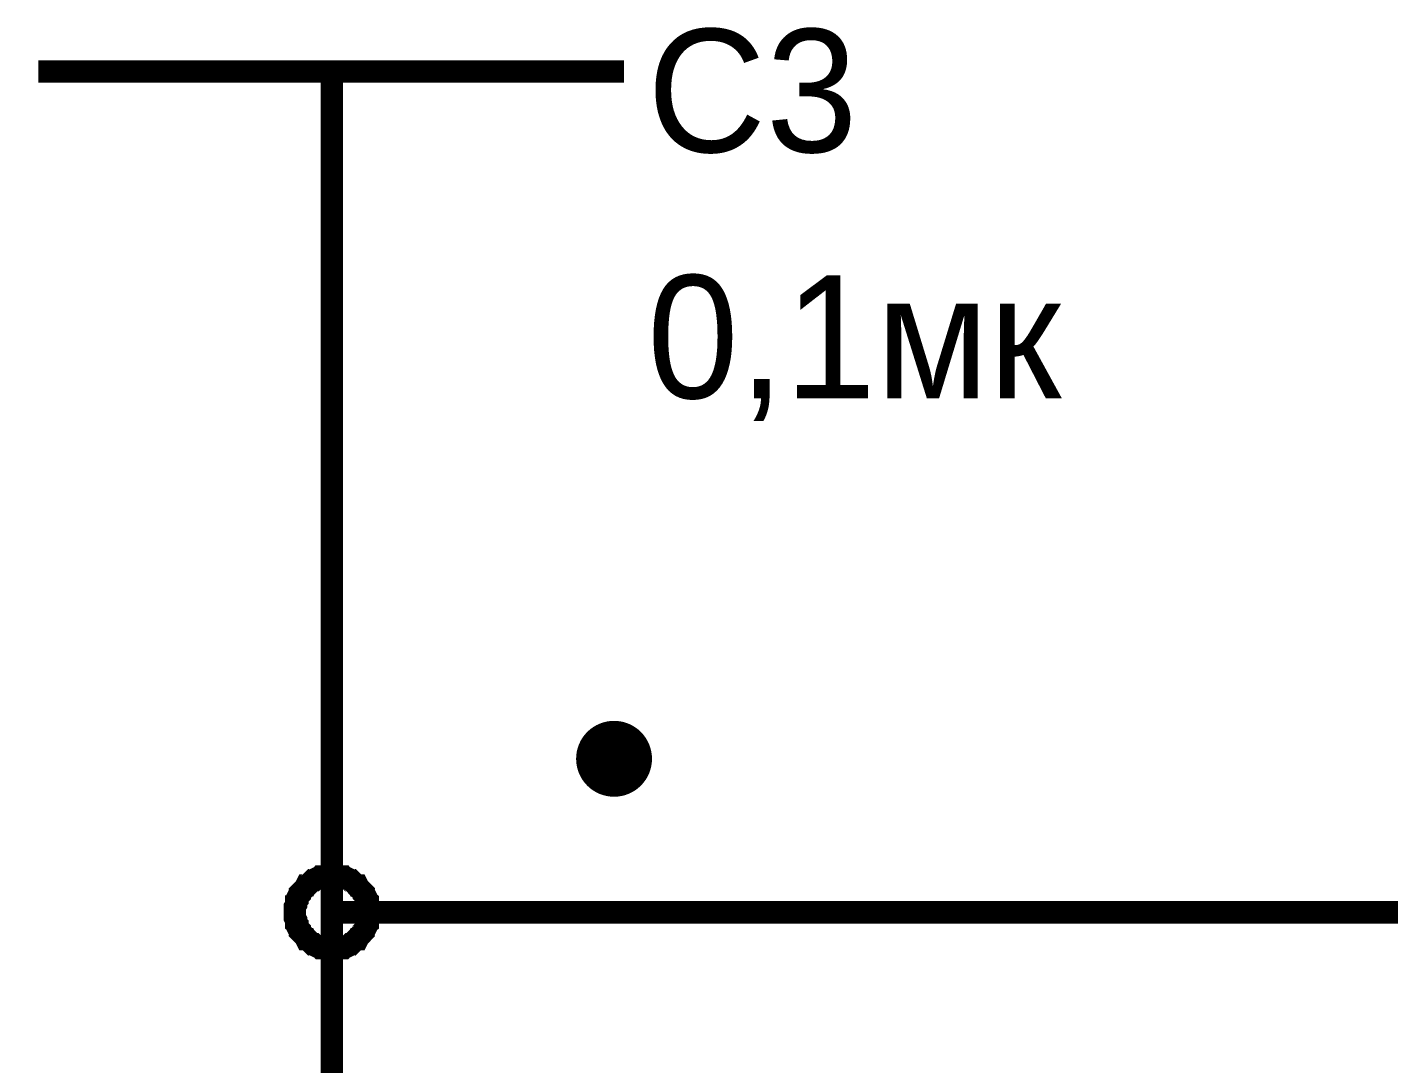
# Model space of a CAD drawing. Extents: x 7 to 406, y 3 to 288.
# Drawn here: x 173.14 to 191.37, y 184.92 to 198.79 of the extents above; entities that cross this region are included whole.
import ezdxf

# ---------------------------------------------------------------- set-up
doc = ezdxf.new("R2010")
doc.units = 0
doc.layers.add('SHEET', color=255, linetype='CONTINUOUS')

msp = doc.modelspace()

# ---------------------------------------------------------------- linework, layer by layer
at = {"layer": 'SHEET', "const_width": 0.3}
for points in [[(173.294, 198.201), (177.223, 198.201)], [(177.223, 198.201), (181.135, 198.201)], [(177.223, 198.201), (177.223, 195.267)], [(177.223, 195.267), (177.223, 186.945)], [(176.725, 186.945), (176.725, 186.962), (176.725, 186.997), (176.725, 187.014), (176.743, 187.048), (176.743, 187.065), (176.743, 187.1), (176.76, 187.117), (176.76, 187.134), (176.777, 187.168), (176.794, 187.185), (176.794, 187.203), (176.811, 187.22), (176.828, 187.237), (176.845, 187.254), (176.863, 187.271), (176.88, 187.305), (176.897, 187.305), (176.914, 187.323), (176.931, 187.34), (176.948, 187.357), (176.966, 187.374), (176.983, 187.374), (177, 187.391), (177.034, 187.408), (177.051, 187.408), (177.069, 187.426), (177.103, 187.426), (177.12, 187.426), (177.154, 187.443), (177.171, 187.443), (177.206, 187.443), (177.223, 187.443)], [(176.725, 186.945), (176.725, 186.962), (176.725, 186.997), (176.725, 187.014), (176.743, 187.048), (176.743, 187.065), (176.743, 187.1), (176.76, 187.117), (176.76, 187.134), (176.777, 187.168), (176.794, 187.185), (176.794, 187.203), (176.811, 187.22), (176.828, 187.237), (176.845, 187.254), (176.863, 187.271), (176.88, 187.305), (176.897, 187.305), (176.914, 187.323), (176.931, 187.34), (176.948, 187.357), (176.966, 187.374), (176.983, 187.374), (177, 187.391), (177.034, 187.408), (177.051, 187.408), (177.069, 187.426), (177.103, 187.426), (177.12, 187.426), (177.154, 187.443), (177.171, 187.443), (177.206, 187.443), (177.223, 187.443)], [(176.725, 186.945), (176.725, 186.962), (176.725, 186.997), (176.725, 187.014), (176.743, 187.048), (176.743, 187.065), (176.743, 187.1), (176.76, 187.117), (176.76, 187.134), (176.777, 187.168), (176.794, 187.185), (176.794, 187.203), (176.811, 187.22), (176.828, 187.237), (176.845, 187.254), (176.863, 187.271), (176.88, 187.305), (176.897, 187.305), (176.914, 187.323), (176.931, 187.34), (176.948, 187.357), (176.966, 187.374), (176.983, 187.374), (177, 187.391), (177.034, 187.408), (177.051, 187.408), (177.069, 187.426), (177.103, 187.426), (177.12, 187.426), (177.154, 187.443), (177.171, 187.443), (177.206, 187.443), (177.223, 187.443)], [(176.725, 186.945), (176.725, 186.962), (176.725, 186.997), (176.725, 187.014), (176.743, 187.048), (176.743, 187.065), (176.743, 187.1), (176.76, 187.117), (176.76, 187.134), (176.777, 187.168), (176.794, 187.185), (176.794, 187.203), (176.811, 187.22), (176.828, 187.237), (176.845, 187.254), (176.863, 187.271), (176.88, 187.305), (176.897, 187.305), (176.914, 187.323), (176.931, 187.34), (176.948, 187.357), (176.966, 187.374), (176.983, 187.374), (177, 187.391), (177.034, 187.408), (177.051, 187.408), (177.069, 187.426), (177.103, 187.426), (177.12, 187.426), (177.154, 187.443), (177.171, 187.443), (177.206, 187.443), (177.223, 187.443)], [(176.725, 186.945), (176.725, 186.962), (176.725, 186.997), (176.725, 187.014), (176.743, 187.048), (176.743, 187.065), (176.743, 187.1), (176.76, 187.117), (176.76, 187.134), (176.777, 187.168), (176.794, 187.185), (176.794, 187.203), (176.811, 187.22), (176.828, 187.237), (176.845, 187.254), (176.863, 187.271), (176.88, 187.305), (176.897, 187.305), (176.914, 187.323), (176.931, 187.34), (176.948, 187.357), (176.966, 187.374), (176.983, 187.374), (177, 187.391), (177.034, 187.408), (177.051, 187.408), (177.069, 187.426), (177.103, 187.426), (177.12, 187.426), (177.154, 187.443), (177.171, 187.443), (177.206, 187.443), (177.223, 187.443)], [(176.725, 186.945), (176.725, 186.962), (176.725, 186.997), (176.725, 187.014), (176.743, 187.048), (176.743, 187.065), (176.743, 187.1), (176.76, 187.117), (176.76, 187.134), (176.777, 187.168), (176.794, 187.185), (176.794, 187.203), (176.811, 187.22), (176.828, 187.237), (176.845, 187.254), (176.863, 187.271), (176.88, 187.305), (176.897, 187.305), (176.914, 187.323), (176.931, 187.34), (176.948, 187.357), (176.966, 187.374), (176.983, 187.374), (177, 187.391), (177.034, 187.408), (177.051, 187.408), (177.069, 187.426), (177.103, 187.426), (177.12, 187.426), (177.154, 187.443), (177.171, 187.443), (177.206, 187.443), (177.223, 187.443)], [(176.725, 186.945), (176.725, 186.962), (176.725, 186.997), (176.725, 187.014), (176.743, 187.048), (176.743, 187.065), (176.743, 187.1), (176.76, 187.117), (176.76, 187.134), (176.777, 187.168), (176.794, 187.185), (176.794, 187.203), (176.811, 187.22), (176.828, 187.237), (176.845, 187.254), (176.863, 187.271), (176.88, 187.305), (176.897, 187.305), (176.914, 187.323), (176.931, 187.34), (176.948, 187.357), (176.966, 187.374), (176.983, 187.374), (177, 187.391), (177.034, 187.408), (177.051, 187.408), (177.069, 187.426), (177.103, 187.426), (177.12, 187.426), (177.154, 187.443), (177.171, 187.443), (177.206, 187.443), (177.223, 187.443)], [(176.725, 186.945), (176.725, 186.962), (176.725, 186.997), (176.725, 187.014), (176.743, 187.048), (176.743, 187.065), (176.743, 187.1), (176.76, 187.117), (176.76, 187.134), (176.777, 187.168), (176.794, 187.185), (176.794, 187.203), (176.811, 187.22), (176.828, 187.237), (176.845, 187.254), (176.863, 187.271), (176.88, 187.305), (176.897, 187.305), (176.914, 187.323), (176.931, 187.34), (176.948, 187.357), (176.966, 187.374), (176.983, 187.374), (177, 187.391), (177.034, 187.408), (177.051, 187.408), (177.069, 187.426), (177.103, 187.426), (177.12, 187.426), (177.154, 187.443), (177.171, 187.443), (177.206, 187.443), (177.223, 187.443)], [(177.223, 187.443), (177.223, 187.443)], [(177.223, 187.443), (177.24, 187.443), (177.274, 187.443), (177.292, 187.443), (177.326, 187.426), (177.343, 187.426), (177.377, 187.426), (177.394, 187.408), (177.412, 187.408), (177.446, 187.391), (177.463, 187.374), (177.48, 187.374), (177.497, 187.357), (177.515, 187.34), (177.532, 187.323), (177.549, 187.305), (177.566, 187.305), (177.583, 187.271), (177.6, 187.254), (177.618, 187.237), (177.635, 187.22), (177.652, 187.203), (177.652, 187.185), (177.669, 187.168), (177.686, 187.134), (177.686, 187.117), (177.703, 187.1), (177.703, 187.065), (177.703, 187.048), (177.72, 187.014), (177.72, 186.997), (177.72, 186.962), (177.72, 186.945)], [(177.223, 187.443), (177.223, 187.443)], [(177.223, 187.443), (177.24, 187.443), (177.274, 187.443), (177.292, 187.443), (177.326, 187.426), (177.343, 187.426), (177.377, 187.426), (177.394, 187.408), (177.412, 187.408), (177.446, 187.391), (177.463, 187.374), (177.48, 187.374), (177.497, 187.357), (177.515, 187.34), (177.532, 187.323), (177.549, 187.305), (177.566, 187.305), (177.583, 187.271), (177.6, 187.254), (177.618, 187.237), (177.635, 187.22), (177.652, 187.203), (177.652, 187.185), (177.669, 187.168), (177.686, 187.134), (177.686, 187.117), (177.703, 187.1), (177.703, 187.065), (177.703, 187.048), (177.72, 187.014), (177.72, 186.997), (177.72, 186.962), (177.72, 186.945)], [(177.223, 187.443), (177.223, 187.443)], [(177.223, 187.443), (177.24, 187.443), (177.274, 187.443), (177.292, 187.443), (177.326, 187.426), (177.343, 187.426), (177.377, 187.426), (177.394, 187.408), (177.412, 187.408), (177.446, 187.391), (177.463, 187.374), (177.48, 187.374), (177.497, 187.357), (177.515, 187.34), (177.532, 187.323), (177.549, 187.305), (177.566, 187.305), (177.583, 187.271), (177.6, 187.254), (177.618, 187.237), (177.635, 187.22), (177.652, 187.203), (177.652, 187.185), (177.669, 187.168), (177.686, 187.134), (177.686, 187.117), (177.703, 187.1), (177.703, 187.065), (177.703, 187.048), (177.72, 187.014), (177.72, 186.997), (177.72, 186.962), (177.72, 186.945)], [(177.223, 187.443), (177.223, 187.443)], [(177.223, 187.443), (177.24, 187.443), (177.274, 187.443), (177.292, 187.443), (177.326, 187.426), (177.343, 187.426), (177.377, 187.426), (177.394, 187.408), (177.412, 187.408), (177.446, 187.391), (177.463, 187.374), (177.48, 187.374), (177.497, 187.357), (177.515, 187.34), (177.532, 187.323), (177.549, 187.305), (177.566, 187.305), (177.583, 187.271), (177.6, 187.254), (177.618, 187.237), (177.635, 187.22), (177.652, 187.203), (177.652, 187.185), (177.669, 187.168), (177.686, 187.134), (177.686, 187.117), (177.703, 187.1), (177.703, 187.065), (177.703, 187.048), (177.72, 187.014), (177.72, 186.997), (177.72, 186.962), (177.72, 186.945)], [(177.223, 187.443), (177.223, 187.443)], [(177.223, 187.443), (177.24, 187.443), (177.274, 187.443), (177.292, 187.443), (177.326, 187.426), (177.343, 187.426), (177.377, 187.426), (177.394, 187.408), (177.412, 187.408), (177.446, 187.391), (177.463, 187.374), (177.48, 187.374), (177.497, 187.357), (177.515, 187.34), (177.532, 187.323), (177.549, 187.305), (177.566, 187.305), (177.583, 187.271), (177.6, 187.254), (177.618, 187.237), (177.635, 187.22), (177.652, 187.203), (177.652, 187.185), (177.669, 187.168), (177.686, 187.134), (177.686, 187.117), (177.703, 187.1), (177.703, 187.065), (177.703, 187.048), (177.72, 187.014), (177.72, 186.997), (177.72, 186.962), (177.72, 186.945)], [(177.223, 187.443), (177.223, 187.443)], [(177.223, 187.443), (177.24, 187.443), (177.274, 187.443), (177.292, 187.443), (177.326, 187.426), (177.343, 187.426), (177.377, 187.426), (177.394, 187.408), (177.412, 187.408), (177.446, 187.391), (177.463, 187.374), (177.48, 187.374), (177.497, 187.357), (177.515, 187.34), (177.532, 187.323), (177.549, 187.305), (177.566, 187.305), (177.583, 187.271), (177.6, 187.254), (177.618, 187.237), (177.635, 187.22), (177.652, 187.203), (177.652, 187.185), (177.669, 187.168), (177.686, 187.134), (177.686, 187.117), (177.703, 187.1), (177.703, 187.065), (177.703, 187.048), (177.72, 187.014), (177.72, 186.997), (177.72, 186.962), (177.72, 186.945)], [(177.223, 187.443), (177.223, 187.443)], [(177.223, 187.443), (177.24, 187.443), (177.274, 187.443), (177.292, 187.443), (177.326, 187.426), (177.343, 187.426), (177.377, 187.426), (177.394, 187.408), (177.412, 187.408), (177.446, 187.391), (177.463, 187.374), (177.48, 187.374), (177.497, 187.357), (177.515, 187.34), (177.532, 187.323), (177.549, 187.305), (177.566, 187.305), (177.583, 187.271), (177.6, 187.254), (177.618, 187.237), (177.635, 187.22), (177.652, 187.203), (177.652, 187.185), (177.669, 187.168), (177.686, 187.134), (177.686, 187.117), (177.703, 187.1), (177.703, 187.065), (177.703, 187.048), (177.72, 187.014), (177.72, 186.997), (177.72, 186.962), (177.72, 186.945)], [(177.223, 187.443), (177.223, 187.443)], [(177.223, 187.443), (177.24, 187.443), (177.274, 187.443), (177.292, 187.443), (177.326, 187.426), (177.343, 187.426), (177.377, 187.426), (177.394, 187.408), (177.412, 187.408), (177.446, 187.391), (177.463, 187.374), (177.48, 187.374), (177.497, 187.357), (177.515, 187.34), (177.532, 187.323), (177.549, 187.305), (177.566, 187.305), (177.583, 187.271), (177.6, 187.254), (177.618, 187.237), (177.635, 187.22), (177.652, 187.203), (177.652, 187.185), (177.669, 187.168), (177.686, 187.134), (177.686, 187.117), (177.703, 187.1), (177.703, 187.065), (177.703, 187.048), (177.72, 187.014), (177.72, 186.997), (177.72, 186.962), (177.72, 186.945)], [(177.223, 186.448), (177.206, 186.448), (177.171, 186.448), (177.154, 186.448), (177.12, 186.465), (177.103, 186.465), (177.069, 186.465), (177.051, 186.482), (177.034, 186.482), (177, 186.499), (176.983, 186.516), (176.966, 186.516), (176.948, 186.533), (176.931, 186.551), (176.914, 186.568), (176.897, 186.585), (176.88, 186.585), (176.863, 186.619), (176.845, 186.636), (176.828, 186.653), (176.811, 186.671), (176.794, 186.688), (176.794, 186.705), (176.777, 186.722), (176.76, 186.756), (176.76, 186.774), (176.743, 186.791), (176.743, 186.825), (176.743, 186.842), (176.725, 186.877), (176.725, 186.894), (176.725, 186.928), (176.725, 186.945)], [(176.725, 186.945), (176.725, 186.945)], [(177.223, 186.448), (177.206, 186.448), (177.171, 186.448), (177.154, 186.448), (177.12, 186.465), (177.103, 186.465), (177.069, 186.465), (177.051, 186.482), (177.034, 186.482), (177, 186.499), (176.983, 186.516), (176.966, 186.516), (176.948, 186.533), (176.931, 186.551), (176.914, 186.568), (176.897, 186.585), (176.88, 186.585), (176.863, 186.619), (176.845, 186.636), (176.828, 186.653), (176.811, 186.671), (176.794, 186.688), (176.794, 186.705), (176.777, 186.722), (176.76, 186.756), (176.76, 186.774), (176.743, 186.791), (176.743, 186.825), (176.743, 186.842), (176.725, 186.877), (176.725, 186.894), (176.725, 186.928), (176.725, 186.945)], [(176.725, 186.945), (176.725, 186.945)], [(177.223, 186.448), (177.206, 186.448), (177.171, 186.448), (177.154, 186.448), (177.12, 186.465), (177.103, 186.465), (177.069, 186.465), (177.051, 186.482), (177.034, 186.482), (177, 186.499), (176.983, 186.516), (176.966, 186.516), (176.948, 186.533), (176.931, 186.551), (176.914, 186.568), (176.897, 186.585), (176.88, 186.585), (176.863, 186.619), (176.845, 186.636), (176.828, 186.653), (176.811, 186.671), (176.794, 186.688), (176.794, 186.705), (176.777, 186.722), (176.76, 186.756), (176.76, 186.774), (176.743, 186.791), (176.743, 186.825), (176.743, 186.842), (176.725, 186.877), (176.725, 186.894), (176.725, 186.928), (176.725, 186.945)], [(176.725, 186.945), (176.725, 186.945)], [(177.223, 186.448), (177.206, 186.448), (177.171, 186.448), (177.154, 186.448), (177.12, 186.465), (177.103, 186.465), (177.069, 186.465), (177.051, 186.482), (177.034, 186.482), (177, 186.499), (176.983, 186.516), (176.966, 186.516), (176.948, 186.533), (176.931, 186.551), (176.914, 186.568), (176.897, 186.585), (176.88, 186.585), (176.863, 186.619), (176.845, 186.636), (176.828, 186.653), (176.811, 186.671), (176.794, 186.688), (176.794, 186.705), (176.777, 186.722), (176.76, 186.756), (176.76, 186.774), (176.743, 186.791), (176.743, 186.825), (176.743, 186.842), (176.725, 186.877), (176.725, 186.894), (176.725, 186.928), (176.725, 186.945)], [(176.725, 186.945), (176.725, 186.945)], [(177.223, 186.448), (177.206, 186.448), (177.171, 186.448), (177.154, 186.448), (177.12, 186.465), (177.103, 186.465), (177.069, 186.465), (177.051, 186.482), (177.034, 186.482), (177, 186.499), (176.983, 186.516), (176.966, 186.516), (176.948, 186.533), (176.931, 186.551), (176.914, 186.568), (176.897, 186.585), (176.88, 186.585), (176.863, 186.619), (176.845, 186.636), (176.828, 186.653), (176.811, 186.671), (176.794, 186.688), (176.794, 186.705), (176.777, 186.722), (176.76, 186.756), (176.76, 186.774), (176.743, 186.791), (176.743, 186.825), (176.743, 186.842), (176.725, 186.877), (176.725, 186.894), (176.725, 186.928), (176.725, 186.945)], [(176.725, 186.945), (176.725, 186.945)], [(177.223, 186.448), (177.206, 186.448), (177.171, 186.448), (177.154, 186.448), (177.12, 186.465), (177.103, 186.465), (177.069, 186.465), (177.051, 186.482), (177.034, 186.482), (177, 186.499), (176.983, 186.516), (176.966, 186.516), (176.948, 186.533), (176.931, 186.551), (176.914, 186.568), (176.897, 186.585), (176.88, 186.585), (176.863, 186.619), (176.845, 186.636), (176.828, 186.653), (176.811, 186.671), (176.794, 186.688), (176.794, 186.705), (176.777, 186.722), (176.76, 186.756), (176.76, 186.774), (176.743, 186.791), (176.743, 186.825), (176.743, 186.842), (176.725, 186.877), (176.725, 186.894), (176.725, 186.928), (176.725, 186.945)], [(176.725, 186.945), (176.725, 186.945)], [(177.223, 186.448), (177.206, 186.448), (177.171, 186.448), (177.154, 186.448), (177.12, 186.465), (177.103, 186.465), (177.069, 186.465), (177.051, 186.482), (177.034, 186.482), (177, 186.499), (176.983, 186.516), (176.966, 186.516), (176.948, 186.533), (176.931, 186.551), (176.914, 186.568), (176.897, 186.585), (176.88, 186.585), (176.863, 186.619), (176.845, 186.636), (176.828, 186.653), (176.811, 186.671), (176.794, 186.688), (176.794, 186.705), (176.777, 186.722), (176.76, 186.756), (176.76, 186.774), (176.743, 186.791), (176.743, 186.825), (176.743, 186.842), (176.725, 186.877), (176.725, 186.894), (176.725, 186.928), (176.725, 186.945)], [(176.725, 186.945), (176.725, 186.945)], [(177.223, 186.448), (177.206, 186.448), (177.171, 186.448), (177.154, 186.448), (177.12, 186.465), (177.103, 186.465), (177.069, 186.465), (177.051, 186.482), (177.034, 186.482), (177, 186.499), (176.983, 186.516), (176.966, 186.516), (176.948, 186.533), (176.931, 186.551), (176.914, 186.568), (176.897, 186.585), (176.88, 186.585), (176.863, 186.619), (176.845, 186.636), (176.828, 186.653), (176.811, 186.671), (176.794, 186.688), (176.794, 186.705), (176.777, 186.722), (176.76, 186.756), (176.76, 186.774), (176.743, 186.791), (176.743, 186.825), (176.743, 186.842), (176.725, 186.877), (176.725, 186.894), (176.725, 186.928), (176.725, 186.945)], [(176.725, 186.945), (176.725, 186.945)], [(177.72, 186.945), (177.72, 186.928), (177.72, 186.894), (177.72, 186.877), (177.703, 186.842), (177.703, 186.825), (177.703, 186.791), (177.686, 186.774), (177.686, 186.756), (177.669, 186.722), (177.652, 186.705), (177.652, 186.688), (177.635, 186.671), (177.618, 186.653), (177.6, 186.636), (177.583, 186.619), (177.566, 186.585), (177.549, 186.585), (177.532, 186.568), (177.515, 186.551), (177.497, 186.533), (177.48, 186.516), (177.463, 186.516), (177.446, 186.499), (177.412, 186.482), (177.394, 186.482), (177.377, 186.465), (177.343, 186.465), (177.326, 186.465), (177.292, 186.448), (177.274, 186.448), (177.24, 186.448), (177.223, 186.448)], [(177.72, 186.945), (177.72, 186.928), (177.72, 186.894), (177.72, 186.877), (177.703, 186.842), (177.703, 186.825), (177.703, 186.791), (177.686, 186.774), (177.686, 186.756), (177.669, 186.722), (177.652, 186.705), (177.652, 186.688), (177.635, 186.671), (177.618, 186.653), (177.6, 186.636), (177.583, 186.619), (177.566, 186.585), (177.549, 186.585), (177.532, 186.568), (177.515, 186.551), (177.497, 186.533), (177.48, 186.516), (177.463, 186.516), (177.446, 186.499), (177.412, 186.482), (177.394, 186.482), (177.377, 186.465), (177.343, 186.465), (177.326, 186.465), (177.292, 186.448), (177.274, 186.448), (177.24, 186.448), (177.223, 186.448)], [(177.223, 176.169), (177.223, 186.945), (177.223, 186.945), (191.909, 186.945)], [(177.72, 186.945), (177.72, 186.928), (177.72, 186.894), (177.72, 186.877), (177.703, 186.842), (177.703, 186.825), (177.703, 186.791), (177.686, 186.774), (177.686, 186.756), (177.669, 186.722), (177.652, 186.705), (177.652, 186.688), (177.635, 186.671), (177.618, 186.653), (177.6, 186.636), (177.583, 186.619), (177.566, 186.585), (177.549, 186.585), (177.532, 186.568), (177.515, 186.551), (177.497, 186.533), (177.48, 186.516), (177.463, 186.516), (177.446, 186.499), (177.412, 186.482), (177.394, 186.482), (177.377, 186.465), (177.343, 186.465), (177.326, 186.465), (177.292, 186.448), (177.274, 186.448), (177.24, 186.448), (177.223, 186.448)], [(177.72, 186.945), (177.72, 186.928), (177.72, 186.894), (177.72, 186.877), (177.703, 186.842), (177.703, 186.825), (177.703, 186.791), (177.686, 186.774), (177.686, 186.756), (177.669, 186.722), (177.652, 186.705), (177.652, 186.688), (177.635, 186.671), (177.618, 186.653), (177.6, 186.636), (177.583, 186.619), (177.566, 186.585), (177.549, 186.585), (177.532, 186.568), (177.515, 186.551), (177.497, 186.533), (177.48, 186.516), (177.463, 186.516), (177.446, 186.499), (177.412, 186.482), (177.394, 186.482), (177.377, 186.465), (177.343, 186.465), (177.326, 186.465), (177.292, 186.448), (177.274, 186.448), (177.24, 186.448), (177.223, 186.448)], [(177.72, 186.945), (177.72, 186.928), (177.72, 186.894), (177.72, 186.877), (177.703, 186.842), (177.703, 186.825), (177.703, 186.791), (177.686, 186.774), (177.686, 186.756), (177.669, 186.722), (177.652, 186.705), (177.652, 186.688), (177.635, 186.671), (177.618, 186.653), (177.6, 186.636), (177.583, 186.619), (177.566, 186.585), (177.549, 186.585), (177.532, 186.568), (177.515, 186.551), (177.497, 186.533), (177.48, 186.516), (177.463, 186.516), (177.446, 186.499), (177.412, 186.482), (177.394, 186.482), (177.377, 186.465), (177.343, 186.465), (177.326, 186.465), (177.292, 186.448), (177.274, 186.448), (177.24, 186.448), (177.223, 186.448)], [(177.72, 186.945), (177.72, 186.928), (177.72, 186.894), (177.72, 186.877), (177.703, 186.842), (177.703, 186.825), (177.703, 186.791), (177.686, 186.774), (177.686, 186.756), (177.669, 186.722), (177.652, 186.705), (177.652, 186.688), (177.635, 186.671), (177.618, 186.653), (177.6, 186.636), (177.583, 186.619), (177.566, 186.585), (177.549, 186.585), (177.532, 186.568), (177.515, 186.551), (177.497, 186.533), (177.48, 186.516), (177.463, 186.516), (177.446, 186.499), (177.412, 186.482), (177.394, 186.482), (177.377, 186.465), (177.343, 186.465), (177.326, 186.465), (177.292, 186.448), (177.274, 186.448), (177.24, 186.448), (177.223, 186.448)], [(177.72, 186.945), (177.72, 186.928), (177.72, 186.894), (177.72, 186.877), (177.703, 186.842), (177.703, 186.825), (177.703, 186.791), (177.686, 186.774), (177.686, 186.756), (177.669, 186.722), (177.652, 186.705), (177.652, 186.688), (177.635, 186.671), (177.618, 186.653), (177.6, 186.636), (177.583, 186.619), (177.566, 186.585), (177.549, 186.585), (177.532, 186.568), (177.515, 186.551), (177.497, 186.533), (177.48, 186.516), (177.463, 186.516), (177.446, 186.499), (177.412, 186.482), (177.394, 186.482), (177.377, 186.465), (177.343, 186.465), (177.326, 186.465), (177.292, 186.448), (177.274, 186.448), (177.24, 186.448), (177.223, 186.448)], [(177.72, 186.945), (177.72, 186.928), (177.72, 186.894), (177.72, 186.877), (177.703, 186.842), (177.703, 186.825), (177.703, 186.791), (177.686, 186.774), (177.686, 186.756), (177.669, 186.722), (177.652, 186.705), (177.652, 186.688), (177.635, 186.671), (177.618, 186.653), (177.6, 186.636), (177.583, 186.619), (177.566, 186.585), (177.549, 186.585), (177.532, 186.568), (177.515, 186.551), (177.497, 186.533), (177.48, 186.516), (177.463, 186.516), (177.446, 186.499), (177.412, 186.482), (177.394, 186.482), (177.377, 186.465), (177.343, 186.465), (177.326, 186.465), (177.292, 186.448), (177.274, 186.448), (177.24, 186.448), (177.223, 186.448)], [(177.72, 186.945), (177.72, 186.945), (177.72, 186.945), (177.72, 186.945), (177.72, 186.945), (177.72, 186.945), (177.72, 186.945), (177.72, 186.945), (177.72, 186.945), (177.72, 186.945), (177.72, 186.945), (177.72, 186.945), (177.72, 186.945), (177.72, 186.945), (177.72, 186.945), (177.72, 186.945), (177.72, 186.945), (177.72, 186.945), (177.72, 186.945), (177.72, 186.945), (177.72, 186.945), (177.72, 186.945), (177.72, 186.945), (177.72, 186.945), (177.72, 186.945), (177.72, 186.945), (177.72, 186.945), (177.72, 186.945), (177.72, 186.945), (177.72, 186.945), (177.72, 186.945), (177.72, 186.945), (177.72, 186.945)], [(177.72, 186.945), (177.72, 186.945)], [(177.72, 186.945), (177.72, 186.945), (177.72, 186.945), (177.72, 186.945), (177.72, 186.945), (177.72, 186.945), (177.72, 186.945), (177.72, 186.945), (177.72, 186.945), (177.72, 186.945), (177.72, 186.945), (177.72, 186.945), (177.72, 186.945), (177.72, 186.945), (177.72, 186.945), (177.72, 186.945), (177.72, 186.945), (177.72, 186.945), (177.72, 186.945), (177.72, 186.945), (177.72, 186.945), (177.72, 186.945), (177.72, 186.945), (177.72, 186.945), (177.72, 186.945), (177.72, 186.945), (177.72, 186.945), (177.72, 186.945), (177.72, 186.945), (177.72, 186.945), (177.72, 186.945), (177.72, 186.945), (177.72, 186.945)], [(177.72, 186.945), (177.72, 186.945)], [(177.72, 186.945), (177.72, 186.945), (177.72, 186.945), (177.72, 186.945), (177.72, 186.945), (177.72, 186.945), (177.72, 186.945), (177.72, 186.945), (177.72, 186.945), (177.72, 186.945), (177.72, 186.945), (177.72, 186.945), (177.72, 186.945), (177.72, 186.945), (177.72, 186.945), (177.72, 186.945), (177.72, 186.945), (177.72, 186.945), (177.72, 186.945), (177.72, 186.945), (177.72, 186.945), (177.72, 186.945), (177.72, 186.945), (177.72, 186.945), (177.72, 186.945), (177.72, 186.945), (177.72, 186.945), (177.72, 186.945), (177.72, 186.945), (177.72, 186.945), (177.72, 186.945), (177.72, 186.945), (177.72, 186.945)], [(177.72, 186.945), (177.72, 186.945)], [(177.72, 186.945), (177.72, 186.945), (177.72, 186.945), (177.72, 186.945), (177.72, 186.945), (177.72, 186.945), (177.72, 186.945), (177.72, 186.945), (177.72, 186.945), (177.72, 186.945), (177.72, 186.945), (177.72, 186.945), (177.72, 186.945), (177.72, 186.945), (177.72, 186.945), (177.72, 186.945), (177.72, 186.945), (177.72, 186.945), (177.72, 186.945), (177.72, 186.945), (177.72, 186.945), (177.72, 186.945), (177.72, 186.945), (177.72, 186.945), (177.72, 186.945), (177.72, 186.945), (177.72, 186.945), (177.72, 186.945), (177.72, 186.945), (177.72, 186.945), (177.72, 186.945), (177.72, 186.945), (177.72, 186.945)], [(177.72, 186.945), (177.72, 186.945)], [(177.72, 186.945), (177.72, 186.945), (177.72, 186.945), (177.72, 186.945), (177.72, 186.945), (177.72, 186.945), (177.72, 186.945), (177.72, 186.945), (177.72, 186.945), (177.72, 186.945), (177.72, 186.945), (177.72, 186.945), (177.72, 186.945), (177.72, 186.945), (177.72, 186.945), (177.72, 186.945), (177.72, 186.945), (177.72, 186.945), (177.72, 186.945), (177.72, 186.945), (177.72, 186.945), (177.72, 186.945), (177.72, 186.945), (177.72, 186.945), (177.72, 186.945), (177.72, 186.945), (177.72, 186.945), (177.72, 186.945), (177.72, 186.945), (177.72, 186.945), (177.72, 186.945), (177.72, 186.945), (177.72, 186.945)], [(177.72, 186.945), (177.72, 186.945)], [(177.72, 186.945), (177.72, 186.945), (177.72, 186.945), (177.72, 186.945), (177.72, 186.945), (177.72, 186.945), (177.72, 186.945), (177.72, 186.945), (177.72, 186.945), (177.72, 186.945), (177.72, 186.945), (177.72, 186.945), (177.72, 186.945), (177.72, 186.945), (177.72, 186.945), (177.72, 186.945), (177.72, 186.945), (177.72, 186.945), (177.72, 186.945), (177.72, 186.945), (177.72, 186.945), (177.72, 186.945), (177.72, 186.945), (177.72, 186.945), (177.72, 186.945), (177.72, 186.945), (177.72, 186.945), (177.72, 186.945), (177.72, 186.945), (177.72, 186.945), (177.72, 186.945), (177.72, 186.945), (177.72, 186.945)], [(177.72, 186.945), (177.72, 186.945)], [(177.72, 186.945), (177.72, 186.945), (177.72, 186.945), (177.72, 186.945), (177.72, 186.945), (177.72, 186.945), (177.72, 186.945), (177.72, 186.945), (177.72, 186.945), (177.72, 186.945), (177.72, 186.945), (177.72, 186.945), (177.72, 186.945), (177.72, 186.945), (177.72, 186.945), (177.72, 186.945), (177.72, 186.945), (177.72, 186.945), (177.72, 186.945), (177.72, 186.945), (177.72, 186.945), (177.72, 186.945), (177.72, 186.945), (177.72, 186.945), (177.72, 186.945), (177.72, 186.945), (177.72, 186.945), (177.72, 186.945), (177.72, 186.945), (177.72, 186.945), (177.72, 186.945), (177.72, 186.945), (177.72, 186.945)], [(177.72, 186.945), (177.72, 186.945)], [(177.72, 186.945), (177.72, 186.945), (177.72, 186.945), (177.72, 186.945), (177.72, 186.945), (177.72, 186.945), (177.72, 186.945), (177.72, 186.945), (177.72, 186.945), (177.72, 186.945), (177.72, 186.945), (177.72, 186.945), (177.72, 186.945), (177.72, 186.945), (177.72, 186.945), (177.72, 186.945), (177.72, 186.945), (177.72, 186.945), (177.72, 186.945), (177.72, 186.945), (177.72, 186.945), (177.72, 186.945), (177.72, 186.945), (177.72, 186.945), (177.72, 186.945), (177.72, 186.945), (177.72, 186.945), (177.72, 186.945), (177.72, 186.945), (177.72, 186.945), (177.72, 186.945), (177.72, 186.945), (177.72, 186.945)], [(177.72, 186.945), (177.72, 186.945)]]:
    msp.add_lwpolyline(points, dxfattribs=at)
at = {"layer": 'SHEET', "const_width": 0.508}
msp.add_lwpolyline([(180.746, 189, 1), (181.254, 189, 1)], format="xyb", close=True, dxfattribs=at)

# ---------------------------------------------------------------- texts
at = {"layer": 'SHEET'}
for s, p in [('C3', (181.443, 197.12)), ('0,1мк', (181.443, 193.826))]:
    msp.add_text(s, height=1.6472, dxfattribs=at).set_placement(p)

doc.saveas('drawing.dxf')
